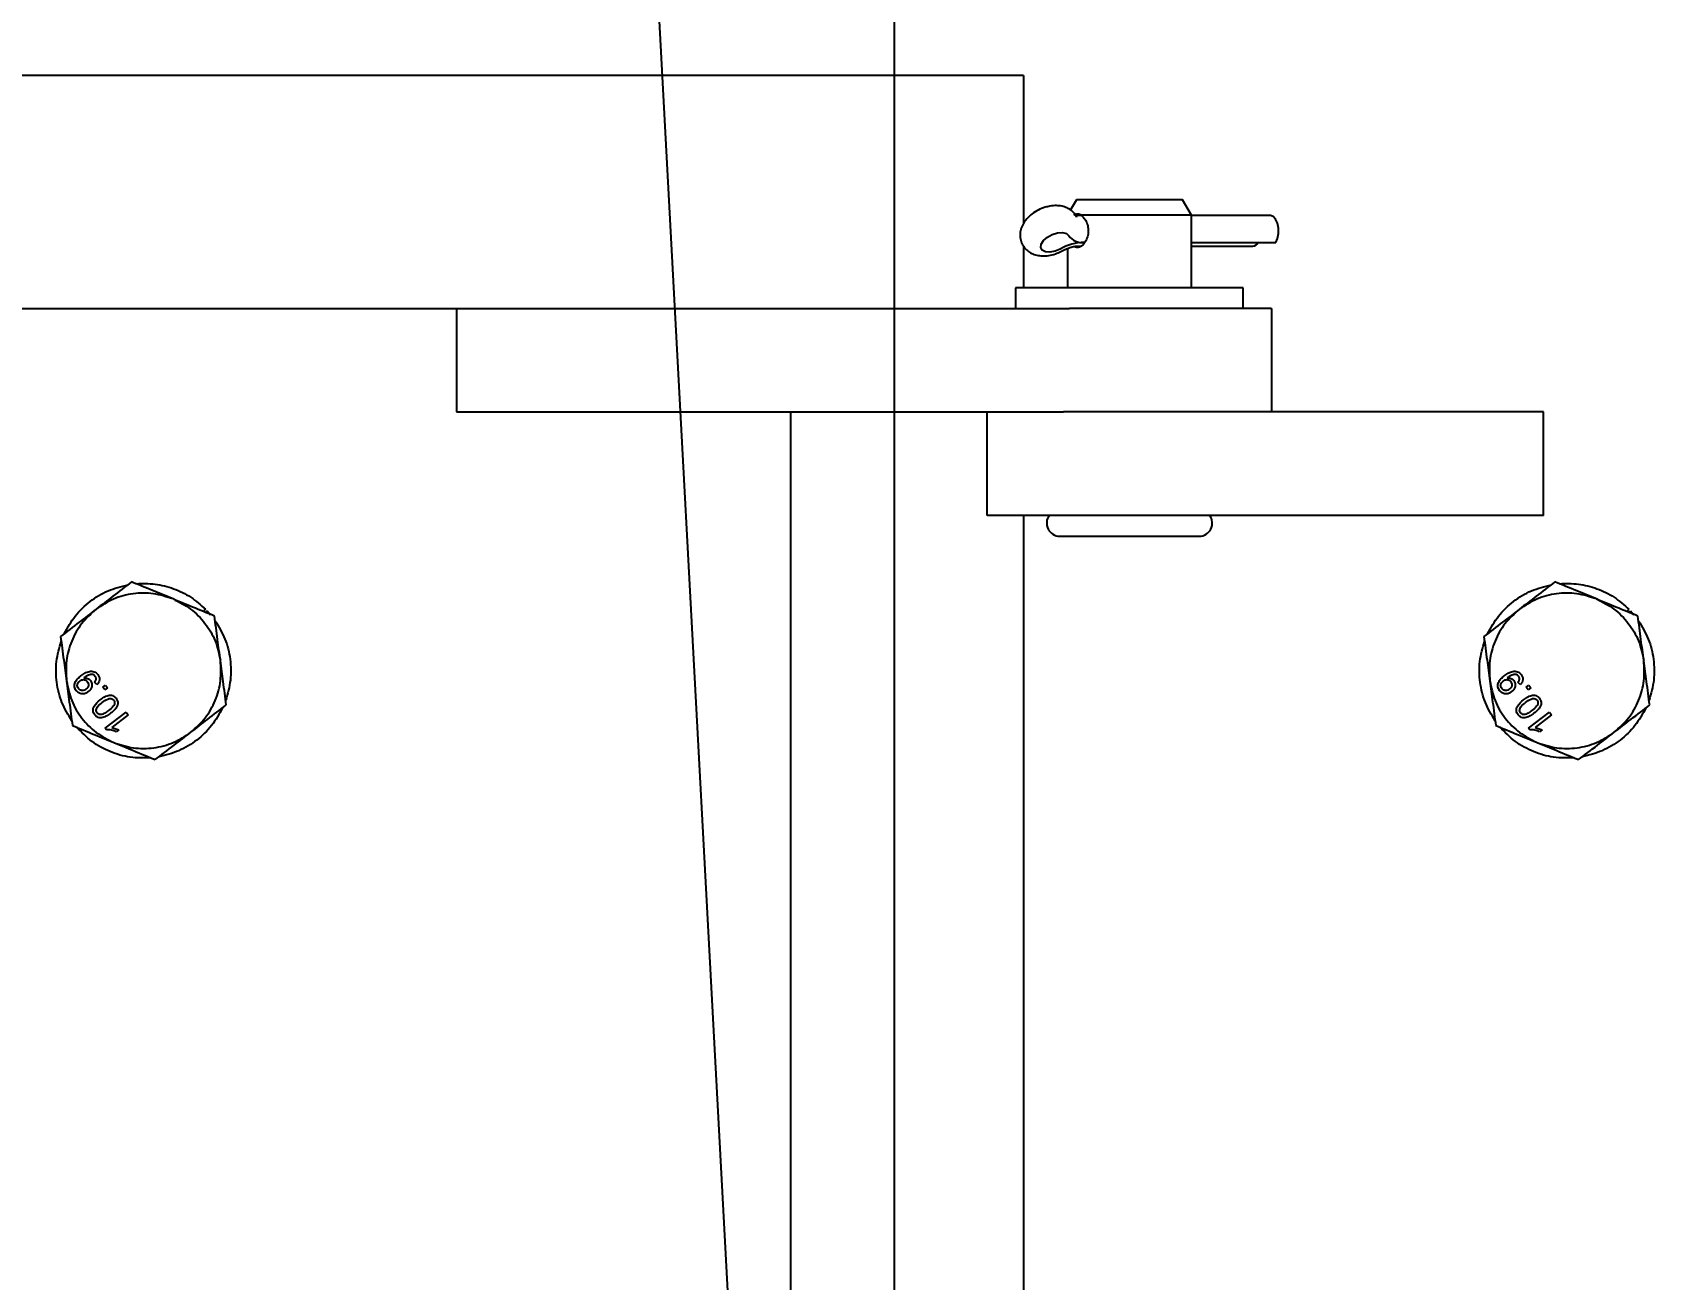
# Model space of a CAD drawing. Header units: millimetres. Extents: x 1293 to 41893, y 1011 to 26911.
# Drawn here: x 32223.5 to 32432.5, y 7482 to 7642.6 of the extents above; entities that cross this region are included whole.
import ezdxf

# ---------------------------------------------------------------- set-up
doc = ezdxf.new("R2010")
doc.units = ezdxf.units.MM
doc.header["$LTSCALE"] = 50
doc.layers.add('CAPA_1', color=7, linetype='Continuous')
doc.layers.add('MAQUINAS', color=11, linetype='Continuous')
doc.styles.add('SLDTEXTSTYLE0', font='TXT', dxfattribs={"width": 0.75})
doc.dimstyles.new('SLDDIMSTYLE0', dxfattribs={"dimtxt": 100, "dimasz": 100, "dimexe": 0, "dimexo": 0.0625, "dimgap": 25, "dimtad": 2, "dimdec": 0, "dimlfac": 1.5, "dimrnd": 1e-09, "dimzin": 12, "dimdsep": 46, "dimtxsty": 'SLDTEXTSTYLE0', "dimsah": 1, "dimcen": 0.09, "dimadec": 0, "dimazin": 3, "dimtfac": 1, "dimtdec": 0, "dimtofl": 0, "dimtmove": 0, "dimatfit": 3, "dimfxl": 1, "dimfrac": 2, "dimtolj": 1, "dimtzin": 12, "dimarcsym": 0})

# ---------------------------------------------------------------- blocks, each defined once
blk = doc.blocks.new('_D_31')
at = {"layer": 'CAPA_1', "transparency": 16777216}
for p, q in [((30433.48, 7043.47), (30433.48, 8732.61)), ((32334.55, 7145.82), (32334.55, 8732.61)), ((32334.55, 8682.61), (30433.48, 8682.61))]:
    blk.add_line(p, q, dxfattribs=at)
for points in [[(30433.48, 8682.61), (30533.48, 8667.22), (30533.48, 8697.99)], [(32334.55, 8682.61), (32234.55, 8697.99), (32234.55, 8667.22)]]:
    blk.add_solid(points, dxfattribs=at)
at = {"layer": 'CAPA_1', "transparency": 16777216, "insert": (31236.24, 8811.51), "char_height": 100, "attachment_point": 1, "style": 'SLDTEXTSTYLE0'}
blk.add_mtext('2852', dxfattribs=at)
blk = doc.blocks.new('_D_32')
at = {"layer": 'CAPA_1', "transparency": 16777216}
for p, q in [((32331.13, 7145.73), (32262.39, 8422.58)), ((32265.08, 8372.66), (30364, 8270.3)), ((30430.06, 7043.38), (30361.32, 8320.23))]:
    blk.add_line(p, q, dxfattribs=at)
for points in [[(32265.08, 8372.66), (32164.39, 8382.64), (32166.05, 8351.92)], [(30364, 8270.3), (30464.69, 8260.32), (30463.03, 8291.04)]]:
    blk.add_solid(points, dxfattribs=at)
at = {"layer": 'CAPA_1', "transparency": 16777216, "insert": (31160.05, 8442.25), "char_height": 100, "attachment_point": 1, "rotation": 3.0819, "style": 'SLDTEXTSTYLE0'}
blk.add_mtext('2856', dxfattribs=at)

msp = doc.modelspace()

# ---------------------------------------------------------------- linework, layer by layer
at = {"layer": 'MAQUINAS', "linetype": 'Continuous', "lineweight": 25}
for p, q in [((32351.1608795, 7637.0487932), (32124.4942128, 7637.0487932)), ((32351.1608795, 7637.0487932), (32351.1608795, 7617.930255)), ((32357.9868621, 7621.0487932), (32357.2273085, 7619.7332078)), ((32372.8321616, 7619.0487932), (32371.677461, 7621.0487932)), ((32358.0672623, 7618.8129899), (32358.0411598, 7618.8621804)), ((32358.6364273, 7619.0154599), (32358.3103778, 7619.0154599)), ((32372.8321616, 7609.7154599), (32372.8321616, 7619.0487932)), ((32382.9806637, 7619.0154599), (32372.8321616, 7619.0154599)), ((32351.1608795, 7615.1268142), (32351.1608795, 7609.7154599)), ((32356.8321616, 7614.7598579), (32356.8321616, 7609.7154599)), ((32358.3103778, 7615.0821266), (32358.6193975, 7615.0821266)), ((32372.8321616, 7615.5482364), (32383.6683969, 7615.5482364)), ((32372.8321616, 7615.0821266), (32380.7379105, 7615.0821266)), ((32350.1608795, 7609.7154599), (32350.1608795, 7607.0487932)), ((32379.4942128, 7607.0487932), (32379.4942128, 7609.7154599)), ((32154.4942128, 7607.0487932), (32357.1117509, 7607.0487932)), ((32278.1581182, 7607.0487932), (32278.1581182, 7593.7154599)), ((32383.1608795, 7593.7154599), (32383.1608795, 7607.0487932)), ((32278.1581182, 7593.7154599), (32356.3189226, 7593.7154599)), ((32321.1608795, 7593.7154599), (32321.1608795, 7367.0487932)), ((32346.4758669, 7593.7154599), (32346.4758669, 7580.3821266)), ((32418.1608795, 7593.7154599), (32376.4733557, 7593.7154599)), ((32418.1608795, 7580.3821266), (32418.1608795, 7593.7154599)), ((32351.1608795, 7580.3821266), (32351.1608795, 7380.3821266)), ((32418.1608795, 7580.3821266), (32376.4733557, 7580.3821266)), ((32245.8300551, 7568.2987164), (32245.5517135, 7568.0135834)), ((32246.0258868, 7568.095735), (32245.832605, 7567.8977372)), ((32246.0258868, 7568.095735), (32246.4744585, 7567.5893071)), ((32428.8850336, 7568.0135834), (32429.1633752, 7568.2987164)), ((32429.1659251, 7567.8977372), (32429.3592069, 7568.095735)), ((32429.3592069, 7568.095735), (32429.8077786, 7567.5893071)), ((32230.2265978, 7559.5201339), (32230.1615355, 7559.4674545)), ((32413.5599179, 7559.5201339), (32413.4948556, 7559.4674545)), ((32231.8386759, 7558.5977145), (32231.5360902, 7558.9188308)), ((32232.5802559, 7558.2820974), (32232.9281519, 7558.5498935)), ((32232.848052, 7557.9342015), (32232.5802559, 7558.2820974)), ((32233.1959479, 7558.2019976), (32232.848052, 7557.9342015)), ((32232.9281519, 7558.5498935), (32233.1959479, 7558.2019976)), ((32415.171996, 7558.5977145), (32414.8694103, 7558.9188308)), ((32415.913576, 7558.2820974), (32416.261472, 7558.5498935)), ((32416.1813721, 7557.9342015), (32415.913576, 7558.2820974)), ((32416.529268, 7558.2019976), (32416.1813721, 7557.9342015)), ((32416.261472, 7558.5498935), (32416.529268, 7558.2019976)), ((32232.8925243, 7552.9821248), (32235.6061126, 7555.0709341)), ((32235.6061126, 7555.0709341), (32235.8739086, 7554.7230382)), ((32416.2258444, 7552.9821248), (32418.9394327, 7555.0709341)), ((32418.9394327, 7555.0709341), (32419.2072287, 7554.7230382)), ((32233.064918, 7552.7581668), (32232.8925243, 7552.9821248)), ((32235.8739086, 7554.7230382), (32233.7593537, 7553.0953402)), ((32233.7593537, 7553.0953402), (32234.6414669, 7552.777093)), ((32416.3982381, 7552.7581668), (32416.2258444, 7552.9821248)), ((32419.2072287, 7554.7230382), (32417.0926738, 7553.0953402)), ((32417.0926738, 7553.0953402), (32417.974787, 7552.777093)), ((32234.6414669, 7552.777093), (32234.3207503, 7552.5302185)), ((32417.974787, 7552.777093), (32417.6540704, 7552.5302185))]:
    msp.add_line(p, q, dxfattribs=at)
at = {"layer": 'MAQUINAS', "linetype": 'Continuous', "lineweight": 25, "flags": 128}
for points in [[(32383.6683969, 7615.5482364), (32383.904566, 7616.0735282), (32384.0292989, 7616.7164514), (32384.0275509, 7617.39946), (32383.8995328, 7618.0401729), (32383.6606856, 7618.5613108), (32383.3398177, 7618.9000168), (32382.9806637, 7619.0154599)], [(32355.913377, 7614.6898366), (32355.2488408, 7614.4092518), (32354.5833149, 7614.2822295), (32354.006528, 7614.3258952), (32353.5962448, 7614.5343619), (32353.4077814, 7614.8795231), (32353.4665472, 7615.314843), (32353.764619, 7615.7816298), (32354.2618097, 7616.2169496), (32354.8910861, 7616.5621109), (32355.5676066, 7616.7705775), (32356.2001599, 7616.8142433), (32356.7034629, 7616.687221), (32357.0096581, 7616.4066362)]]:
    msp.add_lwpolyline(points, dxfattribs=at)
at = {"layer": 'MAQUINAS', "linetype": 'Continuous', "lineweight": 25}
for centre, radius, start, end in [((32358.7485529, 7617.7024343), 2.1686051, 216.69292171, 276.608106966), ((32359.189413, 7608.888947), 6.6620366, 91.645487829, 119.4554664), ((32380.6982859, 7615.8810129), 0.7998684, 272.839528444, 335.415232092), ((32355.8321616, 7579.3821266), 1.6666667, 143.130102354, 270), ((32373.8321616, 7579.3821266), 1.6666667, 270, 36.869897646)]:
    msp.add_arc(centre, radius, start, end, dxfattribs=at)
for points, knots in [([(32353.9817659, 7620.0716651), (32353.8190439, 7620.0170745), (32353.3696833, 7619.8663211), (32352.6624708, 7619.5005205), (32351.9139177, 7618.9443541), (32351.3288715, 7618.2924602), (32350.937998, 7617.5875104), (32350.7427371, 7616.8821279), (32350.7320349, 7616.1711573), (32350.912792, 7615.4734902), (32351.2815334, 7614.8548286), (32351.7982089, 7614.3692247), (32352.4008847, 7614.0366171), (32353.0766699, 7613.8432769), (32353.8295878, 7613.7865564), (32354.6493176, 7613.8822088), (32355.455159, 7614.1062421), (32355.9416963, 7614.3591574), (32356.1611236, 7614.4732216)], [0, 0, 0, 0, 0.04070109876, 0.11239698434, 0.18599376543, 0.2637402505, 0.32857488256, 0.38911278411, 0.44769974745, 0.50569821549, 0.56747988414, 0.62542470191, 0.68205498316, 0.74031351586, 0.80286365077, 0.87087204179, 0.94176356952, 1, 1, 1, 1]), ([(32358.018198, 7618.8470377), (32357.967721, 7618.9507347), (32357.8147374, 7619.2650152), (32357.38461, 7619.6643336), (32356.8005242, 7620.0222587), (32356.1332262, 7620.2347257), (32355.3929705, 7620.3100969), (32354.6613993, 7620.2525472), (32354.1854854, 7620.1258843), (32353.9817659, 7620.0716651)], [0, 0, 0, 0, 0.0754697614, 0.2287306404, 0.3773548403, 0.5291639604, 0.6913260541, 0.8678691518, 1, 1, 1, 1]), ([(32359.0750424, 7621.0487932), (32358.855311, 7621.0487932), (32358.4158481, 7621.0487932), (32358.0518735, 7621.0487932), (32358.0150508, 7621.0487932), (32357.9974929, 7621.0487932)], [0, 0, 0, 0, 0.3434789366, 0.6869578731, 1, 1, 1, 1]), ([(32371.6668302, 7621.0487932), (32371.670312, 7621.0487932), (32371.7130862, 7621.0487932), (32371.5473602, 7621.0487932), (32371.1548688, 7621.0487932), (32370.4916367, 7621.0487932), (32369.6183527, 7621.0487932), (32368.5591463, 7621.0487932), (32367.3572423, 7621.0487932), (32366.0581796, 7621.0487932), (32364.7119582, 7621.0487932), (32363.3706515, 7621.0487932), (32362.0843721, 7621.0487932), (32360.9079441, 7621.0487932), (32359.8664374, 7621.0487932), (32359.3388407, 7621.0487932), (32359.0750424, 7621.0487932)], [0, 0, 0, 0, 0.0067702605, 0.0831725482, 0.1595748358, 0.2359771235, 0.3123794111, 0.3887816988, 0.4651839864, 0.5415862741, 0.6179885617, 0.6943908494, 0.770793137, 0.8471954247, 0.9235977123, 1, 1, 1, 1]), ([(32357.6819176, 7619.0487932), (32357.7707883, 7619.099502), (32357.9458881, 7619.1994123), (32358.1081569, 7619.2146317), (32358.1880673, 7619.2221266)], [0, 0, 0, 0, 0.50754278866, 1, 1, 1, 1]), ([(32358.3103778, 7619.0154599), (32358.2392605, 7619.0172246), (32358.037957, 7619.0222198), (32357.855322, 7619.0740799), (32357.8636, 7619.0706332), (32357.8667154, 7619.069336)], [0, 0, 0, 0, 0.2541132629, 0.7192886502, 1, 1, 1, 1]), ([(32358.60215, 7619.0487932), (32358.7453592, 7618.9285025), (32359.0300131, 7618.6894032), (32359.3668691, 7618.0797285), (32359.5482221, 7617.3660359), (32359.5304217, 7616.6035591), (32359.3184904, 7615.9023784), (32358.961614, 7615.3373369), (32358.5267229, 7614.9507578), (32358.2441852, 7614.9004422), (32358.1039018, 7614.8754599)], [0, 0, 0, 0, 0.1255665722, 0.2495861598, 0.376134015, 0.4989480738, 0.6257863391, 0.749088135, 0.8754191159, 1, 1, 1, 1]), ([(32358.1880673, 7619.2221266), (32358.2642693, 7619.2146317), (32358.4190078, 7619.1994123), (32358.5404917, 7619.099502), (32358.60215, 7619.0487932)], [0, 0, 0, 0, 0.4924572113, 1, 1, 1, 1]), ([(32372.7989093, 7619.0487932), (32372.8061825, 7619.0487932), (32372.8293034, 7619.0487932), (32372.5824079, 7619.0487932), (32372.0782963, 7619.0487932), (32371.317089, 7619.0487932), (32370.3432531, 7619.0487932), (32369.184224, 7619.0487932), (32367.8800827, 7619.0487932), (32366.4740585, 7619.0487932), (32365.0131248, 7619.0487932), (32363.5464274, 7619.0487932), (32362.1216128, 7619.0487932), (32360.7913571, 7619.0487932), (32359.5811549, 7619.0487932), (32358.928485, 7619.0487932), (32358.60215, 7619.0487932)], [0, 0, 0, 0, 0.03409968679, 0.10839971088, 0.18269973498, 0.25699975907, 0.33129978316, 0.40559980725, 0.47989983135, 0.55419985544, 0.62849987953, 0.70279990363, 0.77709992772, 0.85139995181, 0.92569997591, 1, 1, 1, 1]), ([(32356.1688508, 7614.4646651), (32356.2741006, 7614.519543), (32356.5873456, 7614.6828708), (32357.1427978, 7614.8961113), (32357.7592135, 7615.0456168), (32358.1344332, 7615.0809133), (32358.2916572, 7615.0819975), (32358.3103778, 7615.0821266)], [0, 0, 0, 0, 0.1446011381, 0.4303626302, 0.7138699101, 0.9659304491, 1, 1, 1, 1]), ([(32358.1039018, 7614.8754599), (32358.0289855, 7614.8821391), (32357.8893702, 7614.8945867), (32357.7744298, 7614.9814112), (32357.7211654, 7615.0216464)], [0, 0, 0, 0, 0.5365912807, 1, 1, 1, 1]), ([(32383.095933, 7607.0487932), (32383.1017396, 7607.0487932), (32383.1170522, 7607.0487932), (32382.5292974, 7607.0487932), (32381.4149393, 7607.0487932), (32379.7835853, 7607.0487932), (32377.7135486, 7607.0487932), (32375.2584648, 7607.0487932), (32372.4934081, 7607.0487932), (32369.5004732, 7607.0487932), (32366.3673589, 7607.0487932), (32363.1928397, 7607.0487932), (32360.0504769, 7607.0487932), (32358.0913262, 7607.0487932), (32357.1117509, 7607.0487932)], [0, 0, 0, 0, 0.052608774, 0.1387352491, 0.2248617242, 0.3109881993, 0.3971146744, 0.4832411495, 0.5693676245, 0.6554940996, 0.7416205747, 0.8277470498, 0.9138735249, 1, 1, 1, 1]), ([(32376.4733557, 7580.3821266), (32375.5414023, 7580.3821266), (32373.6774957, 7580.3821266), (32370.4575411, 7580.3821266), (32367.0678145, 7580.3821266), (32363.59091, 7580.3821266), (32360.1601114, 7580.3821266), (32356.8944163, 7580.3821266), (32353.9099777, 7580.3821266), (32351.3136015, 7580.3821266), (32349.1928407, 7580.3821266), (32347.6397585, 7580.3821266), (32346.6548216, 7580.3821266), (32346.5404498, 7580.3821266), (32346.4840075, 7580.3821266)], [0, 0, 0, 0, 0.0835120246, 0.1670240492, 0.2505360738, 0.3340480984, 0.4175601229, 0.5010721475, 0.5845841721, 0.6680961967, 0.7516082213, 0.8351202459, 0.9186322705, 1, 1, 1, 1]), ([(32355.8461387, 7577.7154599), (32355.8692232, 7577.7154599), (32355.9176367, 7577.7154599), (32356.3961798, 7577.7154599), (32356.9739728, 7577.7154599), (32357.2628693, 7577.7154599)], [0, 0, 0, 0, 0.3130421269, 0.6565210634, 1, 1, 1, 1]), ([(32236.3028568, 7571.8280278), (32235.5031952, 7571.212481), (32234.0022468, 7570.0571122), (32232.4520879, 7568.8638633), (32231.7278085, 7568.3063427)], [0, 0, 0, 0, 0.5327709195, 1, 1, 1, 1]), ([(32241.6402498, 7569.6267623), (32240.7952831, 7569.9752463), (32238.9868198, 7570.7210988), (32237.2357669, 7571.4432739), (32236.3028568, 7571.8280278)], [0, 0, 0, 0, 0.4672290805, 1, 1, 1, 1]), ([(32419.6361769, 7571.8280278), (32418.8365153, 7571.212481), (32417.3355669, 7570.0571122), (32415.785408, 7568.8638633), (32415.0611286, 7568.3063427)], [0, 0, 0, 0, 0.5327709195, 1, 1, 1, 1]), ([(32424.9735699, 7569.6267623), (32424.1286032, 7569.9752463), (32422.3201399, 7570.7210988), (32420.569087, 7571.4432739), (32419.6361769, 7571.8280278)], [0, 0, 0, 0, 0.4672290805, 1, 1, 1, 1]), ([(32231.7278085, 7568.3063427), (32231.0035292, 7567.748822), (32229.4533703, 7566.5555731), (32227.9524219, 7565.4002043), (32227.1527602, 7564.7846575)], [0, 0, 0, 0, 0.4672290805, 1, 1, 1, 1]), ([(32246.9776428, 7567.4254969), (32246.0447327, 7567.8102508), (32244.2936799, 7568.5324258), (32242.4852165, 7569.2782784), (32241.6402498, 7569.6267623)], [0, 0, 0, 0, 0.5327709195, 1, 1, 1, 1]), ([(32415.0611286, 7568.3063427), (32414.3368493, 7567.748822), (32412.7866904, 7566.5555731), (32411.285742, 7565.4002043), (32410.4860803, 7564.7846575)], [0, 0, 0, 0, 0.4672290805, 1, 1, 1, 1]), ([(32430.3109629, 7567.4254969), (32429.3780528, 7567.8102508), (32427.627, 7568.5324258), (32425.8185366, 7569.2782784), (32424.9735699, 7569.6267623)], [0, 0, 0, 0, 0.5327709195, 1, 1, 1, 1]), ([(32247.7399874, 7561.7025462), (32247.6193001, 7562.6085508), (32247.3609956, 7564.5476523), (32247.1108912, 7566.4251961), (32246.9776428, 7567.4254969)], [0, 0, 0, 0, 0.4672290805, 1, 1, 1, 1]), ([(32431.0733075, 7561.7025462), (32430.9526202, 7562.6085508), (32430.6943157, 7564.5476523), (32430.4442113, 7566.4251961), (32430.3109629, 7567.4254969)], [0, 0, 0, 0, 0.4672290805, 1, 1, 1, 1]), ([(32227.1527602, 7564.7846575), (32227.2860086, 7563.7843567), (32227.5361131, 7561.9068129), (32227.7944176, 7559.9677115), (32227.9151049, 7559.0617069)], [0, 0, 0, 0, 0.5327709195, 1, 1, 1, 1]), ([(32410.4860803, 7564.7846575), (32410.6193287, 7563.7843567), (32410.8694332, 7561.9068129), (32411.1277376, 7559.9677115), (32411.248425, 7559.0617069)], [0, 0, 0, 0, 0.5327709195, 1, 1, 1, 1]), ([(32248.5023321, 7555.9795956), (32248.3690837, 7556.9798964), (32248.1189793, 7558.8574402), (32247.8606748, 7560.7965416), (32247.7399874, 7561.7025462)], [0, 0, 0, 0, 0.5327709195, 1, 1, 1, 1]), ([(32431.8356522, 7555.9795956), (32431.7024038, 7556.9798964), (32431.4522993, 7558.8574402), (32431.1939949, 7560.7965416), (32431.0733075, 7561.7025462)], [0, 0, 0, 0, 0.5327709195, 1, 1, 1, 1]), ([(32229.1726695, 7557.8146168), (32229.1202516, 7557.8935522), (32229.0154317, 7558.0513992), (32228.9459765, 7558.3302816), (32228.9447248, 7558.6153625), (32229.048401, 7558.9818158), (32229.3356399, 7559.3701418), (32229.6288155, 7559.6062118), (32229.7757809, 7559.7245509)], [0, 0, 0, 0, 0.1250635897, 0.2500895576, 0.3751100052, 0.5001693996, 0.7494409524, 1, 1, 1, 1]), ([(32229.6347993, 7559.0619945), (32229.71055, 7559.113136), (32229.8251632, 7559.1905146), (32230.0020037, 7559.2389192), (32230.1397213, 7559.2454896), (32230.2735528, 7559.2217318), (32230.4436366, 7559.1518247), (32230.5370433, 7559.051224), (32230.599521, 7558.9839345)], [0, 0, 0, 0, 0.2499764907, 0.3782221671, 0.5003423322, 0.6274524307, 0.7508110927, 1, 1, 1, 1]), ([(32229.7757809, 7559.7245509), (32229.9421402, 7559.8458893), (32230.2742932, 7560.0881538), (32230.7584176, 7560.2954557), (32231.1726742, 7560.3287372), (32231.4777637, 7560.2640992), (32231.7525877, 7560.1156753), (32231.8891441, 7559.9605226), (32231.9574509, 7559.8829136)], [0, 0, 0, 0, 0.25048494292, 0.50011851407, 0.62789918517, 0.75009236964, 0.87499367523, 1, 1, 1, 1]), ([(32230.1615355, 7559.4674545), (32230.2400348, 7559.4705156), (32230.3975267, 7559.4766568), (32230.6258174, 7559.4085006), (32230.8368449, 7559.2961652), (32230.9418409, 7559.1779345), (32230.9942215, 7559.1189514)], [0, 0, 0, 0, 0.2489431768, 0.4994502947, 0.7502849385, 1, 1, 1, 1]), ([(32231.6305363, 7559.6598356), (32231.5863262, 7559.7090829), (32231.4979429, 7559.8075365), (32231.317133, 7559.896122), (32231.1187373, 7559.9268143), (32230.7295659, 7559.8397325), (32230.4500524, 7559.6621226), (32230.2265978, 7559.5201339)], [0, 0, 0, 0, 0.1252073258, 0.2503100191, 0.3753386279, 0.5006201474, 1, 1, 1, 1]), ([(32231.5360902, 7558.9188308), (32231.5851939, 7558.9771936), (32231.6738753, 7559.0825971), (32231.7400879, 7559.2452283), (32231.7483732, 7559.3763101), (32231.7292466, 7559.4785051), (32231.6907167, 7559.5755172), (32231.6505956, 7559.6317306), (32231.6305363, 7559.6598356)], [0, 0, 0, 0, 0.2764767993, 0.4993179598, 0.6237184282, 0.7494961879, 0.8747561628, 1, 1, 1, 1]), ([(32231.9574509, 7559.8829136), (32232.0234337, 7559.7825569), (32232.1226532, 7559.6316486), (32232.1733369, 7559.3961386), (32232.1736822, 7559.1575457), (32232.0783775, 7558.8647204), (32231.9186604, 7558.6868101), (32231.8386759, 7558.5977145)], [0, 0, 0, 0, 0.2498594906, 0.3757183909, 0.500481002, 0.7498462328, 1, 1, 1, 1]), ([(32412.5059896, 7557.8146168), (32412.4535717, 7557.8935522), (32412.3487518, 7558.0513992), (32412.2792966, 7558.3302816), (32412.2780449, 7558.6153625), (32412.3817211, 7558.9818158), (32412.66896, 7559.3701418), (32412.9621356, 7559.6062118), (32413.109101, 7559.7245509)], [0, 0, 0, 0, 0.1250635897, 0.2500895576, 0.3751100052, 0.5001693996, 0.7494409524, 1, 1, 1, 1]), ([(32412.9681194, 7559.0619945), (32413.0438701, 7559.113136), (32413.1584833, 7559.1905146), (32413.3353238, 7559.2389192), (32413.4730414, 7559.2454896), (32413.6068729, 7559.2217318), (32413.7769567, 7559.1518247), (32413.8703634, 7559.051224), (32413.9328411, 7558.9839345)], [0, 0, 0, 0, 0.24997649069, 0.37822216715, 0.50034233219, 0.62745243068, 0.75081109269, 1, 1, 1, 1]), ([(32413.109101, 7559.7245509), (32413.2754603, 7559.8458893), (32413.6076133, 7560.0881538), (32414.0917377, 7560.2954557), (32414.5059943, 7560.3287372), (32414.8110838, 7560.2640992), (32415.0859078, 7560.1156753), (32415.2224642, 7559.9605226), (32415.290771, 7559.8829136)], [0, 0, 0, 0, 0.2504849429, 0.5001185141, 0.6278991852, 0.7500923696, 0.8749936752, 1, 1, 1, 1]), ([(32413.4948556, 7559.4674545), (32413.5733549, 7559.4705156), (32413.7308468, 7559.4766568), (32413.9591375, 7559.4085006), (32414.170165, 7559.2961652), (32414.275161, 7559.1779345), (32414.3275416, 7559.1189514)], [0, 0, 0, 0, 0.2489431768, 0.4994502947, 0.7502849385, 1, 1, 1, 1]), ([(32414.9638564, 7559.6598356), (32414.9196463, 7559.7090829), (32414.831263, 7559.8075365), (32414.6504531, 7559.896122), (32414.4520574, 7559.9268143), (32414.062886, 7559.8397325), (32413.7833725, 7559.6621226), (32413.5599179, 7559.5201339)], [0, 0, 0, 0, 0.1252073258, 0.2503100191, 0.3753386279, 0.50062014744, 1, 1, 1, 1]), ([(32414.8694103, 7558.9188308), (32414.918514, 7558.9771936), (32415.0071954, 7559.0825971), (32415.073408, 7559.2452283), (32415.0816933, 7559.3763101), (32415.0625667, 7559.4785051), (32415.0240368, 7559.5755172), (32414.9839157, 7559.6317306), (32414.9638564, 7559.6598356)], [0, 0, 0, 0, 0.2764767993, 0.4993179598, 0.6237184282, 0.7494961879, 0.8747561628, 1, 1, 1, 1]), ([(32415.290771, 7559.8829136), (32415.3567538, 7559.7825569), (32415.4559733, 7559.6316486), (32415.506657, 7559.3961386), (32415.5070023, 7559.1575457), (32415.4116976, 7558.8647204), (32415.2519805, 7558.6868101), (32415.171996, 7558.5977145)], [0, 0, 0, 0, 0.2498594906, 0.3757183909, 0.500481002, 0.7498462328, 1, 1, 1, 1]), ([(32227.9151049, 7559.0617069), (32228.0357923, 7558.1557023), (32228.2940967, 7556.2166008), (32228.5442012, 7554.339057), (32228.6774496, 7553.3387562)], [0, 0, 0, 0, 0.46722908045, 1, 1, 1, 1]), ([(32230.7135938, 7557.6762688), (32230.5923961, 7557.5955329), (32230.4097992, 7557.4738958), (32230.1258378, 7557.4065617), (32229.9069226, 7557.4003853), (32229.6934634, 7557.4394911), (32229.4220646, 7557.548497), (32229.2725883, 7557.7079973), (32229.1726695, 7557.8146168)], [0, 0, 0, 0, 0.2498688585, 0.3764535287, 0.5003476657, 0.6272386366, 0.7508240847, 1, 1, 1, 1]), ([(32229.4447696, 7558.1089048), (32229.3957917, 7558.1870474), (32229.3225977, 7558.3038261), (32229.3029135, 7558.487601), (32229.32031, 7558.6236443), (32229.3661969, 7558.7541155), (32229.4607582, 7558.9118456), (32229.5653248, 7559.0020574), (32229.6347993, 7559.0619945)], [0, 0, 0, 0, 0.2490168506, 0.3721383925, 0.4993654558, 0.6235619335, 0.7498926933, 1, 1, 1, 1]), ([(32230.4642797, 7558.0383914), (32230.3845297, 7557.9850357), (32230.2252399, 7557.8784648), (32229.9799287, 7557.8410203), (32229.7910183, 7557.8671429), (32229.6100662, 7557.9352326), (32229.5112699, 7558.0390348), (32229.4447696, 7558.1089048)], [0, 0, 0, 0, 0.2502503989, 0.4998417518, 0.6295762977, 0.7506653539, 1, 1, 1, 1]), ([(32230.599521, 7558.9839345), (32230.6490651, 7558.9082558), (32230.7232958, 7558.7948683), (32230.7560168, 7558.6165348), (32230.7499243, 7558.4817351), (32230.714752, 7558.3509065), (32230.6329463, 7558.189382), (32230.5315978, 7558.0986547), (32230.4642797, 7558.0383914)], [0, 0, 0, 0, 0.2495205461, 0.3738507837, 0.4998887841, 0.6240955932, 0.7503154422, 1, 1, 1, 1]), ([(32230.9942215, 7559.1189514), (32231.0330795, 7559.0622905), (32231.1107693, 7558.9490071), (32231.1758567, 7558.7526227), (32231.1971186, 7558.5471402), (32231.1731617, 7558.3421055), (32231.1089118, 7558.1449283), (32230.9730595, 7557.9042466), (32230.8171715, 7557.7672767), (32230.7135938, 7557.6762688)], [0, 0, 0, 0, 0.1250740585, 0.2500636243, 0.3732612247, 0.5001992382, 0.6242961009, 0.7503685137, 1, 1, 1, 1]), ([(32232.2593299, 7556.6499757), (32232.4157975, 7556.7639532), (32232.7283553, 7556.9916334), (32233.1757331, 7557.1949642), (32233.5619291, 7557.2487387), (32233.8529312, 7557.2023213), (32234.1113574, 7557.0573037), (32234.2383602, 7556.9106099), (32234.3019218, 7556.8371934)], [0, 0, 0, 0, 0.2504758129, 0.5003473544, 0.6257683408, 0.7501761831, 0.8749696966, 1, 1, 1, 1]), ([(32411.248425, 7559.0617069), (32411.3691124, 7558.1557023), (32411.6274168, 7556.2166008), (32411.8775213, 7554.339057), (32412.0107697, 7553.3387562)], [0, 0, 0, 0, 0.4672290805, 1, 1, 1, 1]), ([(32414.0469139, 7557.6762688), (32413.9257162, 7557.5955329), (32413.7431193, 7557.4738958), (32413.4591579, 7557.4065617), (32413.2402427, 7557.4003853), (32413.0267835, 7557.4394911), (32412.7553847, 7557.548497), (32412.6059084, 7557.7079973), (32412.5059896, 7557.8146168)], [0, 0, 0, 0, 0.2498688585, 0.3764535287, 0.5003476657, 0.6272386366, 0.7508240847, 1, 1, 1, 1]), ([(32412.7780896, 7558.1089048), (32412.7291118, 7558.1870474), (32412.6559178, 7558.3038261), (32412.6362336, 7558.487601), (32412.65363, 7558.6236443), (32412.699517, 7558.7541155), (32412.7940783, 7558.9118456), (32412.8986449, 7559.0020574), (32412.9681194, 7559.0619945)], [0, 0, 0, 0, 0.2490168506, 0.3721383925, 0.4993654558, 0.6235619335, 0.7498926933, 1, 1, 1, 1]), ([(32413.7975998, 7558.0383914), (32413.7178498, 7557.9850357), (32413.55856, 7557.8784648), (32413.3132488, 7557.8410203), (32413.1243384, 7557.8671429), (32412.9433863, 7557.9352326), (32412.84459, 7558.0390348), (32412.7780896, 7558.1089048)], [0, 0, 0, 0, 0.2502503989, 0.4998417518, 0.6295762977, 0.7506653539, 1, 1, 1, 1]), ([(32413.9328411, 7558.9839345), (32413.9823852, 7558.9082558), (32414.0566159, 7558.7948683), (32414.0893369, 7558.6165348), (32414.0832444, 7558.4817351), (32414.0480721, 7558.3509065), (32413.9662664, 7558.189382), (32413.8649179, 7558.0986547), (32413.7975998, 7558.0383914)], [0, 0, 0, 0, 0.2495205461, 0.3738507838, 0.4998887841, 0.6240955932, 0.7503154422, 1, 1, 1, 1]), ([(32414.3275416, 7559.1189514), (32414.3663996, 7559.0622905), (32414.4440894, 7558.9490071), (32414.5091768, 7558.7526227), (32414.5304387, 7558.5471402), (32414.5064818, 7558.3421055), (32414.4422319, 7558.1449283), (32414.3063796, 7557.9042466), (32414.1504916, 7557.7672767), (32414.0469139, 7557.6762688)], [0, 0, 0, 0, 0.1250740585, 0.2500636243, 0.3732612247, 0.5001992382, 0.6242961009, 0.7503685137, 1, 1, 1, 1]), ([(32415.59265, 7556.6499757), (32415.7491176, 7556.7639532), (32416.0616753, 7556.9916334), (32416.5090532, 7557.1949642), (32416.8952492, 7557.2487387), (32417.1862513, 7557.2023213), (32417.4446775, 7557.0573037), (32417.5716803, 7556.9106099), (32417.6352419, 7556.8371934)], [0, 0, 0, 0, 0.2504758129, 0.50034735438, 0.62576834083, 0.75017618309, 0.87496969665, 1, 1, 1, 1]), ([(32231.5535439, 7554.7216045), (32231.4993361, 7554.8022663), (32231.3909651, 7554.9635238), (32231.3171552, 7555.2501699), (32231.3408687, 7555.5448688), (32231.5883991, 7556.076597), (32231.9613227, 7556.3952981), (32232.2593299, 7556.6499757)], [0, 0, 0, 0, 0.12537334802, 0.25064373861, 0.37569751501, 0.50111317472, 1, 1, 1, 1]), ([(32231.8695793, 7554.9588158), (32231.8320698, 7555.0183751), (32231.7570526, 7555.1374909), (32231.7457805, 7555.3527688), (32231.7973668, 7555.557638), (32232.0296684, 7555.9103545), (32232.3054472, 7556.1275285), (32232.5260388, 7556.3012429)], [0, 0, 0, 0, 0.1247447425, 0.2494837578, 0.3744708184, 0.4996480989, 1, 1, 1, 1]), ([(32233.329427, 7555.2575551), (32233.1766878, 7555.146345), (32232.9475923, 7554.9795396), (32232.6119113, 7554.7986629), (32232.4261053, 7554.760189), (32232.3333246, 7554.7409773)], [0, 0, 0, 0, 0.50037231189, 0.75051514073, 1, 1, 1, 1]), ([(32232.5260388, 7556.3012429), (32232.749683, 7556.4691422), (32233.0292832, 7556.6790502), (32233.4278238, 7556.8163798), (32233.6384574, 7556.8116748), (32233.8433357, 7556.7482825), (32233.9403362, 7556.6468642), (32233.9888155, 7556.596177)], [0, 0, 0, 0, 0.5004095025, 0.6256126137, 0.7505796735, 0.875343692, 1, 1, 1, 1]), ([(32233.9888155, 7556.596177), (32234.0257862, 7556.5364322), (32234.099748, 7556.4169096), (32234.1069818, 7556.2024346), (32234.0591458, 7555.9972586), (32233.8230013, 7555.6475562), (32233.5487711, 7555.4308713), (32233.329427, 7555.2575551)], [0, 0, 0, 0, 0.1246963828, 0.2494616582, 0.3744323466, 0.4996371137, 1, 1, 1, 1]), ([(32234.5070072, 7556.029828), (32234.4624017, 7555.9159012), (32234.3731256, 7555.6878814), (32234.0678249, 7555.3006984), (32233.786108, 7555.0665703), (32233.5983102, 7554.910496)], [0, 0, 0, 0, 0.249753552, 0.499871473, 1, 1, 1, 1]), ([(32234.3019218, 7556.8371934), (32234.3809037, 7556.7152307), (32234.4995278, 7556.532053), (32234.5309438, 7556.2794412), (32234.5270957, 7556.1358216), (32234.5137033, 7556.0651588), (32234.5070072, 7556.029828)], [0, 0, 0, 0, 0.4987953461, 0.7491482596, 0.8745764119, 1, 1, 1, 1]), ([(32243.9272838, 7552.4579104), (32244.6515631, 7553.0154311), (32246.201722, 7554.20868), (32247.7026704, 7555.3640488), (32248.5023321, 7555.9795956)], [0, 0, 0, 0, 0.4672290805, 1, 1, 1, 1]), ([(32414.886864, 7554.7216045), (32414.8326562, 7554.8022663), (32414.7242852, 7554.9635238), (32414.6504753, 7555.2501699), (32414.6741888, 7555.5448688), (32414.9217192, 7556.076597), (32415.2946428, 7556.3952981), (32415.59265, 7556.6499757)], [0, 0, 0, 0, 0.125373348, 0.2506437386, 0.375697515, 0.5011131747, 1, 1, 1, 1]), ([(32415.2028994, 7554.9588158), (32415.1653899, 7555.0183751), (32415.0903727, 7555.1374909), (32415.0791006, 7555.3527688), (32415.1306869, 7555.557638), (32415.3629885, 7555.9103545), (32415.6387673, 7556.1275285), (32415.8593589, 7556.3012429)], [0, 0, 0, 0, 0.1247447425, 0.2494837578, 0.3744708184, 0.4996480989, 1, 1, 1, 1]), ([(32416.6627471, 7555.2575551), (32416.5100079, 7555.146345), (32416.2809124, 7554.9795396), (32415.9452314, 7554.7986629), (32415.7594254, 7554.760189), (32415.6666447, 7554.7409773)], [0, 0, 0, 0, 0.5003723119, 0.7505151407, 1, 1, 1, 1]), ([(32415.8593589, 7556.3012429), (32416.0830031, 7556.4691422), (32416.3626033, 7556.6790502), (32416.7611439, 7556.8163798), (32416.9717775, 7556.8116748), (32417.1766558, 7556.7482825), (32417.2736563, 7556.6468642), (32417.3221356, 7556.596177)], [0, 0, 0, 0, 0.5004095025, 0.6256126137, 0.7505796735, 0.875343692, 1, 1, 1, 1]), ([(32417.3221356, 7556.596177), (32417.3591063, 7556.5364322), (32417.4330681, 7556.4169096), (32417.4403019, 7556.2024346), (32417.3924659, 7555.9972586), (32417.1563214, 7555.6475562), (32416.8820912, 7555.4308713), (32416.6627471, 7555.2575551)], [0, 0, 0, 0, 0.1246963828, 0.2494616582, 0.3744323466, 0.4996371137, 1, 1, 1, 1]), ([(32417.8403273, 7556.029828), (32417.7957218, 7555.9159012), (32417.7064457, 7555.6878814), (32417.401145, 7555.3006984), (32417.1194281, 7555.0665703), (32416.9316303, 7554.910496)], [0, 0, 0, 0, 0.249753552, 0.499871473, 1, 1, 1, 1]), ([(32417.6352419, 7556.8371934), (32417.7142238, 7556.7152307), (32417.8328479, 7556.532053), (32417.8642639, 7556.2794412), (32417.8604158, 7556.1358216), (32417.8470234, 7556.0651588), (32417.8403273, 7556.029828)], [0, 0, 0, 0, 0.49879534605, 0.74914825957, 0.87457641189, 1, 1, 1, 1]), ([(32427.2606039, 7552.4579104), (32427.9848832, 7553.0154311), (32429.5350421, 7554.20868), (32431.0359905, 7555.3640488), (32431.8356522, 7555.9795956)], [0, 0, 0, 0, 0.4672290805, 1, 1, 1, 1]), ([(32228.6774496, 7553.3387562), (32229.6103596, 7552.9540023), (32231.3614125, 7552.2318273), (32233.1698759, 7551.4859747), (32234.0148425, 7551.1374908)], [0, 0, 0, 0, 0.5327709195, 1, 1, 1, 1]), ([(32233.5983102, 7554.910496), (32233.4416453, 7554.7965196), (32233.1287019, 7554.5688479), (32232.6773442, 7554.3623784), (32232.289825, 7554.3104673), (32231.9996514, 7554.3597667), (32231.7445906, 7554.5015876), (32231.6172682, 7554.6482171), (32231.5535439, 7554.7216045)], [0, 0, 0, 0, 0.2504817087, 0.5003455958, 0.6317049057, 0.7502211388, 0.8749866995, 1, 1, 1, 1]), ([(32232.3333246, 7554.7409773), (32232.2888278, 7554.7425872), (32232.1998629, 7554.7458059), (32232.0718485, 7554.7872052), (32231.9568039, 7554.8576085), (32231.8986577, 7554.925076), (32231.8695793, 7554.9588158)], [0, 0, 0, 0, 0.2501584562, 0.5001555724, 0.7500324303, 1, 1, 1, 1]), ([(32412.0107697, 7553.3387562), (32412.9436797, 7552.9540023), (32414.6947326, 7552.2318273), (32416.503196, 7551.4859747), (32417.3481626, 7551.1374908)], [0, 0, 0, 0, 0.5327709195, 1, 1, 1, 1]), ([(32416.9316303, 7554.910496), (32416.7749654, 7554.7965196), (32416.462022, 7554.5688479), (32416.0106643, 7554.3623784), (32415.6231451, 7554.3104673), (32415.3329715, 7554.3597667), (32415.0779107, 7554.5015876), (32414.9505883, 7554.6482171), (32414.886864, 7554.7216045)], [0, 0, 0, 0, 0.2504817087, 0.5003455958, 0.6317049057, 0.7502211388, 0.8749866995, 1, 1, 1, 1]), ([(32415.6666447, 7554.7409773), (32415.6221479, 7554.7425872), (32415.533183, 7554.7458059), (32415.4051686, 7554.7872052), (32415.290124, 7554.8576085), (32415.2319778, 7554.925076), (32415.2028994, 7554.9588158)], [0, 0, 0, 0, 0.2501584562, 0.5001555724, 0.7500324303, 1, 1, 1, 1]), ([(32234.3207503, 7552.5302185), (32234.1198707, 7552.6167657), (32233.7188058, 7552.789561), (32233.2826289, 7552.7686194), (32233.064918, 7552.7581668)], [0, 0, 0, 0, 0.5008657323, 1, 1, 1, 1]), ([(32234.0148425, 7551.1374908), (32234.8598092, 7550.7890068), (32236.6682726, 7550.0431543), (32238.4193255, 7549.3209792), (32239.3522355, 7548.9362253)], [0, 0, 0, 0, 0.4672290805, 1, 1, 1, 1]), ([(32239.3522355, 7548.9362253), (32240.1518972, 7549.5517721), (32241.6528456, 7550.7071409), (32243.2030045, 7551.9003898), (32243.9272838, 7552.4579104)], [0, 0, 0, 0, 0.5327709195, 1, 1, 1, 1]), ([(32417.6540704, 7552.5302185), (32417.4531908, 7552.6167657), (32417.0521259, 7552.789561), (32416.615949, 7552.7686194), (32416.3982381, 7552.7581668)], [0, 0, 0, 0, 0.50086573232, 1, 1, 1, 1]), ([(32417.3481626, 7551.1374908), (32418.1931293, 7550.7890068), (32420.0015927, 7550.0431543), (32421.7526456, 7549.3209792), (32422.6855556, 7548.9362253)], [0, 0, 0, 0, 0.4672290805, 1, 1, 1, 1]), ([(32422.6855556, 7548.9362253), (32423.4852173, 7549.5517721), (32424.9861657, 7550.7071409), (32426.5363246, 7551.9003898), (32427.2606039, 7552.4579104)], [0, 0, 0, 0, 0.5327709195, 1, 1, 1, 1])]:
    msp.add_open_spline(points, degree=3, knots=knots, dxfattribs=at)
for points in [[(32379.4942128, 7609.7154599), (32379.4396277, 7609.7154599), (32379.3304575, 7609.7154599), (32378.4583388, 7609.7154599), (32377.1028633, 7609.7154599), (32375.2648111, 7609.7154599), (32373.0285661, 7609.7154599), (32370.4763822, 7609.7154599), (32367.7073242, 7609.7154599), (32364.8275462, 7609.7154599), (32361.9477681, 7609.7154599), (32359.1787101, 7609.7154599), (32356.6265263, 7609.7154599), (32354.3902812, 7609.7154599), (32352.5522291, 7609.7154599), (32351.1967536, 7609.7154599), (32350.3246348, 7609.7154599), (32350.2154646, 7609.7154599), (32350.1608795, 7609.7154599)], [(32376.4733557, 7593.7154599), (32375.7579591, 7593.7154599), (32374.3271659, 7593.7154599), (32371.912033, 7593.7154599), (32369.3636979, 7593.7154599), (32366.7142173, 7593.7154599), (32364.0249516, 7593.7154599), (32361.3560464, 7593.7154599), (32358.7483175, 7593.7154599), (32357.1287209, 7593.7154599), (32356.3189226, 7593.7154599)], [(32357.2628693, 7577.7154599), (32357.6097036, 7577.7154599), (32358.3033723, 7577.7154599), (32359.6727151, 7577.7154599), (32361.2194478, 7577.7154599), (32362.9106118, 7577.7154599), (32364.6741179, 7577.7154599), (32366.4441085, 7577.7154599), (32368.152011, 7577.7154599), (32369.7324903, 7577.7154599), (32371.1241674, 7577.7154599), (32372.2758309, 7577.7154599), (32373.1347851, 7577.7154599), (32373.6995024, 7577.7154599), (32373.7870293, 7577.7154599), (32373.8307927, 7577.7154599)], [(32227.6322424, 7565.1537433), (32228.0675685, 7565.9386883), (32228.9382205, 7567.5085784), (32230.904164, 7569.3763456), (32233.2127726, 7570.7989539), (32234.953174, 7571.238946), (32235.8233746, 7571.458942)], [(32241.6402498, 7569.6267623), (32240.8078166, 7569.8986945), (32239.1429501, 7570.4425588), (32236.4938335, 7570.3943584), (32233.9244746, 7569.7474144), (32232.4600306, 7568.7866999), (32231.7278085, 7568.3063427)], [(32236.8622356, 7571.5973269), (32237.6864098, 7571.6161784), (32239.3347581, 7571.6538814), (32241.7407078, 7571.0207052), (32243.9834961, 7569.9439477), (32245.2145354, 7568.8471269), (32245.8300551, 7568.2987164)], [(32410.9655625, 7565.1537433), (32411.4008886, 7565.9386883), (32412.2715406, 7567.5085784), (32414.2374841, 7569.3763456), (32416.5460927, 7570.7989539), (32418.2864941, 7571.238946), (32419.1566947, 7571.458942)], [(32424.9735699, 7569.6267623), (32424.1411367, 7569.8986945), (32422.4762702, 7570.4425588), (32419.8271536, 7570.3943584), (32417.2577947, 7569.7474144), (32415.7933507, 7568.7866999), (32415.0611286, 7568.3063427)], [(32420.1955557, 7571.5973269), (32421.0197299, 7571.6161784), (32422.6680782, 7571.6538814), (32425.0740279, 7571.0207052), (32427.3168162, 7569.9439477), (32428.5478555, 7568.8471269), (32429.1633752, 7568.2987164)], [(32231.7278085, 7568.3063427), (32231.0760918, 7567.7214004), (32229.7726582, 7566.5515159), (32228.4898427, 7564.2332135), (32227.7654332, 7561.6846114), (32227.8652143, 7559.9360084), (32227.9151049, 7559.0617069)], [(32241.6402498, 7569.6267623), (32242.4223624, 7569.2328181), (32243.9865876, 7568.4449296), (32245.831537, 7566.5432715), (32247.197838, 7564.2731695), (32247.559271, 7562.5594207), (32247.7399874, 7561.7025462)], [(32415.0611286, 7568.3063427), (32414.4094119, 7567.7214004), (32413.1059783, 7566.5515159), (32411.8231628, 7564.2332135), (32411.0987533, 7561.6846114), (32411.1985344, 7559.9360084), (32411.248425, 7559.0617069)], [(32424.9735699, 7569.6267623), (32425.7556825, 7569.2328181), (32427.3199077, 7568.4449296), (32429.1648571, 7566.5432715), (32430.5311581, 7564.2731695), (32430.8925911, 7562.5594207), (32431.0733075, 7561.7025462)], [(32247.0575393, 7566.8257102), (32247.5196587, 7566.0562343), (32248.4438974, 7564.5172825), (32249.0784595, 7561.8808419), (32249.1561701, 7559.170224), (32248.6670137, 7557.4429962), (32248.4224355, 7556.5793823)], [(32430.3908594, 7566.8257102), (32430.8529788, 7566.0562343), (32431.7772174, 7564.5172825), (32432.4117796, 7561.8808419), (32432.4894902, 7559.170224), (32432.0003338, 7557.4429962), (32431.7557556, 7556.5793823)], [(32228.597553, 7553.9385429), (32228.1354337, 7554.7080188), (32227.211195, 7556.2469706), (32226.5766329, 7558.8834112), (32226.4989223, 7561.5940291), (32226.9880786, 7563.3212569), (32227.2326568, 7564.1848708)], [(32411.9308731, 7553.9385429), (32411.4687538, 7554.7080188), (32410.5445151, 7556.2469706), (32409.909953, 7558.8834112), (32409.8322424, 7561.5940291), (32410.3213987, 7563.3212569), (32410.5659769, 7564.1848708)], [(32243.9272838, 7552.4579104), (32244.5790006, 7553.0428527), (32245.8824341, 7554.2127372), (32247.1652496, 7556.5310396), (32247.8896592, 7559.0796417), (32247.789878, 7560.8282447), (32247.7399874, 7561.7025462)], [(32427.2606039, 7552.4579104), (32427.9123207, 7553.0428527), (32429.2157542, 7554.2127372), (32430.4985697, 7556.5310396), (32431.2229793, 7559.0796417), (32431.1231981, 7560.8282447), (32431.0733075, 7561.7025462)], [(32227.9151049, 7559.0617069), (32228.0958214, 7558.2048324), (32228.4572543, 7556.4910836), (32229.8235553, 7554.2209816), (32231.6685047, 7552.3193235), (32233.2327299, 7551.531435), (32234.0148425, 7551.1374908)], [(32411.248425, 7559.0617069), (32411.4291415, 7558.2048324), (32411.7905744, 7556.4910836), (32413.1568754, 7554.2209816), (32415.0018248, 7552.3193235), (32416.56605, 7551.531435), (32417.3481626, 7551.1374908)], [(32248.0228499, 7555.6105098), (32247.5875239, 7554.8255648), (32246.7168719, 7553.2556747), (32244.7509284, 7551.3879075), (32242.4423197, 7549.9652992), (32240.7019184, 7549.5253071), (32239.8317177, 7549.3053111)], [(32431.35617, 7555.6105098), (32430.920844, 7554.8255648), (32430.050192, 7553.2556747), (32428.0842485, 7551.3879075), (32425.7756398, 7549.9652992), (32424.0352385, 7549.5253071), (32423.1650378, 7549.3053111)], [(32238.7928567, 7549.1669262), (32237.8954114, 7549.151457), (32236.1005207, 7549.1205188), (32233.5000151, 7549.8891922), (32231.1136958, 7551.1772018), (32229.8624508, 7552.4644375), (32229.2368283, 7553.1080554)], [(32422.1261768, 7549.1669262), (32421.2287315, 7549.151457), (32419.4338408, 7549.1205188), (32416.8333351, 7549.8891922), (32414.4470159, 7551.1772018), (32413.1957709, 7552.4644375), (32412.5701484, 7553.1080554)], [(32234.0148425, 7551.1374908), (32234.8472758, 7550.8655586), (32236.5121423, 7550.3216943), (32239.1612588, 7550.3698947), (32241.7306177, 7551.0168387), (32243.1950618, 7551.9775532), (32243.9272838, 7552.4579104)], [(32417.3481626, 7551.1374908), (32418.1805959, 7550.8655586), (32419.8454624, 7550.3216943), (32422.4945789, 7550.3698947), (32425.0639378, 7551.0168387), (32426.5283819, 7551.9775532), (32427.2606039, 7552.4579104)]]:
    msp.add_open_spline(points, degree=3, dxfattribs=at)

# ---------------------------------------------------------------- dimensions: what is measured, and where the dimension line sits
at = {"layer": 'CAPA_1'}
dim = msp.add_linear_dim(base=(30433.4775501, 8682.6069618), p1=(32334.5488858, 7082.3240911), p2=(30433.4775501, 6979.9687932), dimstyle='SLDDIMSTYLE0', dxfattribs=at)
dim.commit()
dim.dimension.update_dxf_attribs({"geometry": '_D_31', "text_midpoint": (31384.013218, 8682.6069618), "dimtype": 160})
dim = msp.add_linear_dim(base=(30364.00492, 8270.3018617), p1=(32334.5488858, 7082.3240911), p2=(30433.4775501, 6979.9687932), angle=3.081877853, dimstyle='SLDDIMSTYLE0', dxfattribs=at)
dim.commit()
dim.dimension.update_dxf_attribs({"geometry": '_D_32', "text_midpoint": (31314.5405879, 8321.4795107), "dimtype": 160})

doc.saveas('drawing.dxf')
